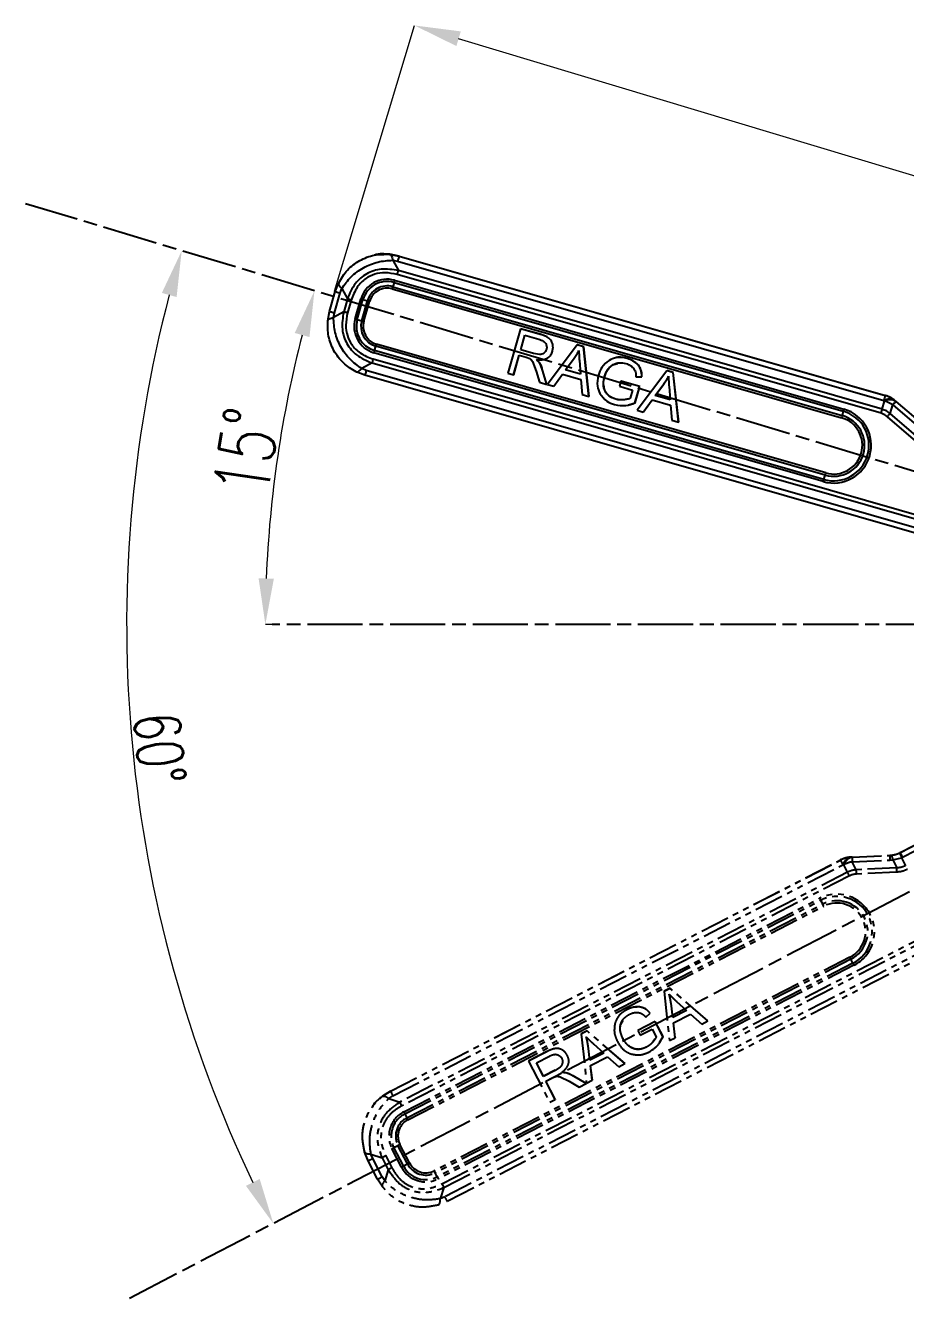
# Model space of a CAD drawing. Header units: millimetres. Extents: x 1465 to 4510, y 540 to 2694.
# Drawn here: x 3780.3 to 3972, y 1065.8 to 1343.1 of the extents above; entities that cross this region are included whole.
import ezdxf

# ---------------------------------------------------------------- set-up
doc = ezdxf.new("R2010")
doc.units = ezdxf.units.MM
doc.linetypes.add('AM_ISO08W050', pattern=[18, 12, -1.5, 3, -1.5])
doc.linetypes.add('PHANTOM', pattern=[12.7, 6.35, -1.27, 1.27, -1.27, 1.27, -1.27])
for name, color, linetype, lineweight in [('AM_5', 3, 'Continuous', 25), ('AM_7', 4, 'AM_ISO08W050', 25), ('标注', 3, 'Continuous', 13)]:
    doc.layers.add(name, color=color, linetype=linetype, lineweight=lineweight)
doc.styles.add('SLDTEXTSTYLE1', font='txt.shx', dxfattribs={"width": 0.7, "bigfont": 'gbcbig.shx'})
doc.dimstyles.new('SLDDIMSTYLE12$0', dxfattribs={"dimtxt": 12, "dimasz": 10, "dimexe": 0, "dimexo": 0.0625, "dimgap": 0.875, "dimtad": 1, "dimdec": 1, "dimlfac": 1.8, "dimrnd": 1e-09, "dimzin": 12, "dimdsep": 46, "dimtxsty": 'SLDTEXTSTYLE1', "dimcen": 0.09, "dimdle": 8.16, "dimclrd": 3, "dimclre": 3, "dimadec": 0, "dimazin": 3, "dimtfac": 1, "dimtdec": 1, "dimtofl": 0, "dimtmove": 0, "dimatfit": 3, "dimfxl": 0, "dimfrac": 2, "dimtolj": 1, "dimlwd": 5, "dimlwe": 5, "dimarcsym": 0})
doc.dimstyles.new('SLDDIMSTYLE12$2', dxfattribs={"dimtxt": 12, "dimasz": 10, "dimexe": 0, "dimexo": 0.0625, "dimgap": 0.875, "dimtad": 1, "dimdec": 1, "dimlfac": 1.8, "dimrnd": 1e-09, "dimzin": 12, "dimdsep": 46, "dimtxsty": 'SLDTEXTSTYLE1', "dimcen": 0.09, "dimdle": 8.16, "dimclrd": 3, "dimclre": 3, "dimadec": 0, "dimazin": 3, "dimtfac": 1, "dimtdec": 1, "dimtofl": 0, "dimtmove": 0, "dimatfit": 3, "dimfxl": 0, "dimfrac": 2, "dimtolj": 1, "dimlwd": 5, "dimlwe": 5, "dimarcsym": 0})

# ---------------------------------------------------------------- blocks, each defined once
blk = doc.blocks.new('*D76')
at = {"layer": 'Defpoints', "color": 0, "transparency": 16777216}
for p in [(3780.32, 1304.23), (3802.53, 1222.43), (4084.59, 1212.59), (4084.59, 1212.59), (3802.97, 1065.82)]:
    blk.add_point(p, dxfattribs=at)
at = {"layer": '标注', "color": 3, "linetype": 'Continuous', "lineweight": 5, "transparency": 16777216}
blk.add_arc((4084.59, 1212.59), 282.23, 165.2686, 205.498, dxfattribs=at)
at = {"layer": '标注', "color": 3, "transparency": 16777216}
for points in [[(3810.03, 1284.81), (3813.24, 1283.91), (3814.35, 1293.98)], [(3831.34, 1091.84), (3828.35, 1090.35), (3834.31, 1082.15)]]:
    blk.add_solid(points, dxfattribs=at)
at = {"layer": '标注', "color": 0, "transparency": 16777216, "insert": (3809.55, 1185.62), "char_height": 10, "attachment_point": 5, "rotation": 275.601, "style": 'SLDTEXTSTYLE1'}
blk.add_mtext('\\A1;60%%D', dxfattribs=at)
blk = doc.blocks.new('*D77')
at = {"layer": 'AM_5', "color": 3, "lineweight": 5, "transparency": 16777216}
blk.add_line((3834.02, 1212.62), (3832.57, 1212.62), dxfattribs=at)
at = {"layer": 'AM_5', "color": 3, "linetype": 'Continuous', "lineweight": 5, "transparency": 16777216}
blk.add_arc((4084.48, 1212.62), 251.91, 165.5129, 177.7254, dxfattribs=at)
at = {"layer": 'AM_5', "color": 3, "transparency": 16777216}
for points in [[(3838.97, 1276.09), (3842.18, 1275.19), (3843.27, 1285.27)], [(3834.43, 1222.59), (3831.1, 1222.65), (3832.57, 1212.62)]]:
    blk.add_solid(points, dxfattribs=at)
at = {"layer": 'Defpoints', "color": 0, "transparency": 16777216}
for p in [(3780.32, 1304.23), (3837.34, 1261.44), (3834.08, 1212.62), (4084.59, 1212.59), (4087.74, 1212.62)]:
    blk.add_point(p, dxfattribs=at)
at = {"layer": 'AM_5', "color": 0, "transparency": 16777216, "insert": (3828.46, 1250.34), "char_height": 12, "attachment_point": 5, "rotation": 81.6192, "style": 'SLDTEXTSTYLE1'}
blk.add_mtext('\\A1;15%%D', dxfattribs=at)
blk = doc.blocks.new('*D55')
at = {"layer": 'AM_5', "color": 3, "linetype": 'Continuous', "lineweight": 5, "transparency": 16777216}
for p, q in [((3847.66, 1285.19), (3865.08, 1343.05)), ((4092.51, 1274.55), (3874.66, 1340.17))]:
    blk.add_line(p, q, dxfattribs=at)
at = {"layer": 'AM_5', "color": 3, "lineweight": 5, "transparency": 16777216}
blk.add_line((4084.32, 1212.71), (4102.08, 1271.67), dxfattribs=at)
at = {"layer": 'AM_5', "color": 3, "transparency": 16777216}
for points in [[(3875.14, 1341.76), (3874.18, 1338.57), (3865.08, 1343.05)], [(4092.99, 1276.15), (4092.03, 1272.96), (4102.08, 1271.67)]]:
    blk.add_solid(points, dxfattribs=at)
at = {"layer": 'Defpoints', "color": 0, "transparency": 16777216}
for p in [(3865.08, 1343.05), (3847.64, 1285.13), (4084.31, 1212.65)]:
    blk.add_point(p, dxfattribs=at)
at = {"layer": 'AM_5', "color": 0, "transparency": 16777216, "insert": (3985.56, 1313.94), "char_height": 12, "attachment_point": 5, "rotation": 343.2384, "style": 'SLDTEXTSTYLE1'}
blk.add_mtext('\\A1;225', dxfattribs=at)

msp = doc.modelspace()

# ---------------------------------------------------------------- linework, layer by layer
at = {"color": 7, "linetype": 'Continuous', "lineweight": 25}
for p, q in [((3856.277, 1293.015), (3856.236, 1293.007)), ((3859.675, 1293.208), (3861.709, 1292.823)), ((3861.738, 1292.83), (3859.707, 1293.215)), ((3860.347, 1291.927), (3861.569, 1289.674)), ((3860.347, 1291.927), (3861.366, 1291.735)), ((3861.738, 1292.83), (3861.709, 1292.823)), ((3861.709, 1292.823), (3967.603, 1262.456)), ((3861.738, 1292.83), (3967.632, 1262.463)), ((3861.366, 1291.735), (3967.259, 1261.368)), ((3966.925, 1259.461), (3861.569, 1289.674)), ((3847.794, 1285.11), (3848.543, 1287.038)), ((3860.593, 1287.092), (3860.342, 1286.159)), ((3860.593, 1287.092), (3958.457, 1259.028)), ((3860.725, 1287.56), (3958.589, 1259.496)), ((3966.673, 1258.595), (3861.317, 1288.808)), ((3846.554, 1280.785), (3847.794, 1285.11)), ((3847.601, 1280.467), (3848.842, 1284.793)), ((3848.842, 1284.793), (3849.216, 1285.757)), ((3849.216, 1285.757), (3850.438, 1283.503)), ((3860.21, 1285.692), (3958.074, 1257.627)), ((3860.342, 1286.159), (3958.205, 1258.095)), ((3850.438, 1283.503), (3849.631, 1280.692)), ((3851.298, 1283.254), (3850.492, 1280.443)), ((3852.126, 1279.155), (3853.366, 1283.481)), ((3852.597, 1279.021), (3853.837, 1283.347)), ((3853.55, 1278.756), (3854.79, 1283.082)), ((3853.837, 1283.347), (3854.79, 1283.082)), ((3854.021, 1278.623), (3855.261, 1282.948)), ((3846.167, 1278.752), (3846.554, 1280.785)), ((3849.631, 1280.692), (3847.408, 1279.451)), ((3847.408, 1279.451), (3847.601, 1280.467)), ((3852.597, 1279.021), (3853.55, 1278.756)), ((3888.129, 1277.015), (3885.354, 1267.336)), ((3888.152, 1277.02), (3888.129, 1277.015)), ((3892.411, 1275.788), (3888.129, 1277.015)), ((3892.434, 1275.792), (3888.152, 1277.02)), ((3888.187, 1272.386), (3889.105, 1275.586)), ((3888.21, 1272.391), (3889.124, 1275.581)), ((3889.105, 1275.586), (3892.16, 1274.71)), ((3892.434, 1275.792), (3892.411, 1275.788)), ((3856.342, 1272.265), (3856.627, 1273.205)), ((3954.491, 1245.141), (3856.627, 1273.205)), ((3954.628, 1245.609), (3856.764, 1273.674)), ((3893.929, 1275.228), (3893.906, 1275.223)), ((3900.509, 1273.473), (3894.019, 1264.859)), ((3900.531, 1273.477), (3900.509, 1273.473)), ((3901.888, 1273.077), (3900.509, 1273.473)), ((3901.91, 1273.082), (3900.531, 1273.477)), ((3901.91, 1273.082), (3901.888, 1273.077)), ((3903.058, 1262.267), (3901.888, 1273.077)), ((3903.08, 1262.271), (3901.91, 1273.082)), ((3856.046, 1270.424), (3983.628, 1233.837)), ((3954.069, 1243.731), (3856.205, 1271.796)), ((3954.206, 1244.2), (3856.342, 1272.265)), ((3886.634, 1266.969), (3887.868, 1271.271)), ((3886.657, 1266.974), (3887.887, 1271.265)), ((3887.868, 1271.271), (3889.359, 1270.843)), ((3888.21, 1272.391), (3888.187, 1272.386)), ((3890.945, 1271.595), (3888.187, 1272.386)), ((3890.968, 1271.6), (3888.21, 1272.391)), ((3889.359, 1270.843), (3890.168, 1270.53)), ((3890.77, 1269.844), (3891.568, 1267.739)), ((3890.968, 1271.6), (3890.945, 1271.595)), ((3892.302, 1271.367), (3890.945, 1271.595)), ((3893.225, 1270.316), (3893.247, 1270.321)), ((3897.944, 1268.039), (3899.826, 1270.569)), ((3897.966, 1268.044), (3899.849, 1270.574)), ((3899.849, 1270.574), (3899.826, 1270.569)), ((3900.98, 1270.06), (3901.23, 1267.097)), ((3908.793, 1270.68), (3908.77, 1270.675)), ((3911.43, 1270.523), (3911.407, 1270.519)), ((3854.267, 1266.87), (3852.338, 1267.62)), ((3855.802, 1269.56), (3853.578, 1268.319)), ((3854.544, 1267.944), (3853.578, 1268.319)), ((3982.883, 1231.14), (3854.544, 1267.944)), ((3855.802, 1269.56), (3983.384, 1232.973)), ((3885.354, 1267.336), (3886.634, 1266.969)), ((3886.657, 1266.974), (3886.634, 1266.969)), ((3891.568, 1267.739), (3892.269, 1265.353)), ((3892.969, 1268.02), (3892.946, 1268.015)), ((3893.879, 1264.892), (3892.946, 1268.015)), ((3893.901, 1264.897), (3892.969, 1268.02)), ((3895.371, 1264.471), (3897.282, 1267.1)), ((3895.394, 1264.476), (3897.298, 1267.096)), ((3897.282, 1267.1), (3901.32, 1265.942)), ((3897.966, 1268.044), (3897.944, 1268.039)), ((3901.23, 1267.097), (3897.944, 1268.039)), ((3901.229, 1267.108), (3897.966, 1268.044)), ((3908.233, 1269.143), (3908.211, 1269.138)), ((3908.233, 1269.143), (3909.246, 1269.453)), ((3920.031, 1267.874), (3913.542, 1259.26)), ((3913.813, 1269.081), (3913.791, 1269.076)), ((3920.054, 1267.879), (3920.031, 1267.874)), ((3921.41, 1267.479), (3920.031, 1267.874)), ((3921.433, 1267.484), (3920.054, 1267.879)), ((3921.433, 1267.484), (3921.41, 1267.479)), ((3922.581, 1256.668), (3921.41, 1267.479)), ((3922.603, 1256.673), (3921.433, 1267.484)), ((3982.606, 1230.066), (3854.267, 1266.869)), ((3892.269, 1265.353), (3893.879, 1264.892)), ((3893.901, 1264.897), (3893.879, 1264.892)), ((3894.019, 1264.859), (3895.371, 1264.471)), ((3895.394, 1264.476), (3895.371, 1264.471)), ((3901.32, 1265.942), (3901.613, 1262.681)), ((3906.479, 1266.581), (3906.457, 1266.576)), ((3910.015, 1265.613), (3909.69, 1264.478)), ((3909.69, 1264.478), (3912.527, 1263.664)), ((3910.037, 1265.617), (3910.015, 1265.613)), ((3914.106, 1264.439), (3910.015, 1265.613)), ((3914.128, 1264.444), (3910.037, 1265.617)), ((3913.078, 1260.857), (3914.106, 1264.439)), ((3913.101, 1260.862), (3914.128, 1264.444)), ((3913.291, 1266.53), (3914.545, 1266.52)), ((3914.128, 1264.444), (3914.106, 1264.439)), ((3914.567, 1266.525), (3914.545, 1266.52)), ((3917.467, 1262.44), (3919.349, 1264.971)), ((3917.489, 1262.445), (3919.371, 1264.976)), ((3919.371, 1264.976), (3919.349, 1264.971)), ((3920.502, 1264.462), (3920.752, 1261.498)), ((3901.613, 1262.681), (3903.058, 1262.267)), ((3903.08, 1262.271), (3903.058, 1262.267)), ((3906.598, 1263.439), (3906.575, 1263.434)), ((3908.932, 1261.664), (3908.91, 1261.659)), ((3910.821, 1261.551), (3910.798, 1261.546)), ((3911.414, 1261.663), (3910.821, 1261.551)), ((3912.527, 1263.664), (3912.008, 1261.856)), ((3914.894, 1258.872), (3916.805, 1261.502)), ((3914.917, 1258.877), (3916.82, 1261.497)), ((3916.805, 1261.502), (3920.843, 1260.344)), ((3917.489, 1262.445), (3917.467, 1262.44)), ((3920.752, 1261.498), (3917.467, 1262.44)), ((3920.751, 1261.51), (3917.489, 1262.445)), ((3967.603, 1262.456), (3967.632, 1262.463)), ((3911.674, 1260.406), (3911.696, 1260.411)), ((3911.68, 1260.47), (3913.101, 1260.862)), ((3913.101, 1260.862), (3913.078, 1260.857)), ((3913.542, 1259.26), (3914.894, 1258.872)), ((3914.917, 1258.877), (3914.894, 1258.872)), ((3920.843, 1260.344), (3921.136, 1257.082)), ((3958.457, 1259.028), (3958.205, 1258.095)), ((3966.925, 1259.461), (3967.448, 1261.205)), ((3967.259, 1261.368), (3967.448, 1261.205)), ((3968.666, 1258.553), (3969.224, 1260.414)), ((3969.224, 1260.414), (3975.446, 1255.107)), ((3969.702, 1261.329), (3969.732, 1261.335)), ((3969.702, 1261.329), (3969.891, 1261.166)), ((3969.905, 1261.189), (3969.714, 1261.351)), ((3969.732, 1261.335), (3969.924, 1261.173)), ((3969.891, 1261.166), (3976.113, 1255.859)), ((3969.924, 1261.173), (3976.145, 1255.866)), ((3921.136, 1257.082), (3922.581, 1256.668)), ((3922.603, 1256.673), (3922.581, 1256.668)), ((3974.768, 1252.122), (3968.059, 1257.845)), ((3975.375, 1252.83), (3968.666, 1258.553)), ((3954.206, 1244.2), (3954.491, 1245.141))]:
    msp.add_line(p, q, dxfattribs=at)
at = {"color": 7, "linetype": 'PHANTOM', "lineweight": 25}
for p, q in [((3970.861, 1162.932), (3980.665, 1167.965)), ((3970.878, 1162.957), (3980.682, 1167.991)), ((3971.355, 1161.903), (3981.159, 1166.936)), ((3960.384, 1161.954), (3960.133, 1161.941)), ((3960.14, 1161.917), (3960.158, 1161.943)), ((3960.14, 1161.917), (3960.389, 1161.928)), ((3960.158, 1161.943), (3960.408, 1161.956)), ((3960.389, 1161.928), (3968.557, 1162.316)), ((3960.408, 1161.956), (3968.576, 1162.343)), ((3968.557, 1162.316), (3968.576, 1162.343)), ((3968.576, 1162.343), (3968.892, 1162.367)), ((3969.217, 1161.359), (3971.152, 1161.801)), ((3970.879, 1162.957), (3970.776, 1162.905)), ((3970.777, 1162.906), (3970.878, 1162.957)), ((3970.861, 1162.932), (3970.878, 1162.957)), ((3971.152, 1161.801), (3971.355, 1161.903)), ((3971.152, 1161.801), (3972.012, 1160.076)), ((3859.84, 1110.983), (3957.838, 1161.303)), ((3859.857, 1111.008), (3957.855, 1161.328)), ((3860.335, 1109.954), (3958.332, 1160.274)), ((3957.838, 1161.303), (3957.855, 1161.328)), ((3958.332, 1160.274), (3958.581, 1160.284)), ((3959.393, 1158.655), (3958.581, 1160.284)), ((3960.417, 1160.923), (3968.586, 1161.311)), ((3961.285, 1159.184), (3960.417, 1160.923)), ((3970.093, 1159.602), (3961.285, 1159.184)), ((3968.586, 1161.311), (3969.217, 1161.359)), ((3969.217, 1161.359), (3970.093, 1159.602)), ((3959.393, 1158.655), (3861.893, 1108.591)), ((3959.802, 1157.851), (3862.302, 1107.786)), ((3970.134, 1158.67), (3961.326, 1158.252)), ((3862.724, 1106.471), (3953.291, 1152.976)), ((3862.948, 1106.04), (3953.515, 1152.545)), ((3863.403, 1105.188), (3953.97, 1151.692)), ((3863.627, 1104.757), (3954.194, 1151.261)), ((3871.038, 1090.774), (3989.107, 1151.4)), ((3871.452, 1089.977), (3989.521, 1150.603)), ((3953.515, 1152.545), (3953.97, 1151.692)), ((3990.41, 1148.923), (3871.64, 1087.938)), ((3990.943, 1147.951), (3872.174, 1086.965)), ((3959.905, 1140.139), (3869.338, 1093.635)), ((3960.126, 1139.704), (3869.559, 1093.2)), ((3960.561, 1138.823), (3960.126, 1139.704)), ((3960.561, 1138.823), (3869.995, 1092.319)), ((3960.782, 1138.387), (3870.216, 1091.883)), ((3920.717, 1133.356), (3919.441, 1132.7)), ((3919.454, 1132.719), (3919.441, 1132.7)), ((3919.441, 1132.7), (3920.604, 1121.978)), ((3920.73, 1133.374), (3919.454, 1132.719)), ((3920.73, 1133.374), (3920.717, 1133.356)), ((3928.969, 1126.273), (3920.717, 1133.356)), ((3928.982, 1126.292), (3920.73, 1133.374)), ((3911.356, 1128.746), (3911.343, 1128.727)), ((3914.082, 1129.325), (3914.069, 1129.306)), ((3920.943, 1130.135), (3920.93, 1130.116)), ((3921.29, 1126.983), (3920.93, 1130.116)), ((3921.303, 1127.002), (3920.943, 1130.135)), ((3924.33, 1128.544), (3921.29, 1126.983)), ((3924.322, 1128.552), (3921.303, 1127.002)), ((3922.12, 1130.534), (3924.33, 1128.544)), ((3909.326, 1127.056), (3909.313, 1127.037)), ((3909.97, 1125.552), (3910.496, 1126.471)), ((3917.471, 1126.141), (3913.685, 1124.197)), ((3917.484, 1126.159), (3913.698, 1124.216)), ((3915.446, 1127.107), (3916.367, 1127.958)), ((3916.38, 1127.977), (3916.367, 1127.958)), ((3917.484, 1126.159), (3917.471, 1126.141)), ((3919.173, 1122.825), (3917.471, 1126.141)), ((3919.186, 1122.844), (3917.484, 1126.159)), ((3921.303, 1127.002), (3921.29, 1126.983)), ((3921.449, 1125.846), (3925.186, 1127.764)), ((3921.855, 1122.621), (3921.449, 1125.846)), ((3921.868, 1122.639), (3921.464, 1125.853)), ((3925.186, 1127.764), (3927.631, 1125.587)), ((3927.631, 1125.587), (3928.969, 1126.273)), ((3928.982, 1126.292), (3928.969, 1126.273)), ((3902.651, 1124.078), (3901.374, 1123.423)), ((3901.387, 1123.442), (3901.374, 1123.423)), ((3901.374, 1123.423), (3902.537, 1112.701)), ((3902.664, 1124.097), (3901.387, 1123.442)), ((3902.664, 1124.097), (3902.651, 1124.078)), ((3910.902, 1116.996), (3902.651, 1124.078)), ((3910.915, 1117.015), (3902.664, 1124.097)), ((3909.97, 1125.552), (3909.957, 1125.533)), ((3913.698, 1124.216), (3913.685, 1124.197)), ((3913.685, 1124.197), (3914.224, 1123.147)), ((3914.224, 1123.147), (3916.85, 1124.495)), ((3916.85, 1124.495), (3917.709, 1122.822)), ((3918.419, 1121.586), (3919.186, 1122.844)), ((3919.186, 1122.844), (3919.173, 1122.825)), ((3895.375, 1120.2), (3895.362, 1120.182)), ((3902.876, 1120.858), (3902.863, 1120.839)), ((3903.223, 1117.706), (3902.863, 1120.839)), ((3903.236, 1117.725), (3902.876, 1120.858)), ((3904.053, 1121.257), (3906.263, 1119.267)), ((3910.444, 1122.483), (3910.431, 1122.464)), ((3912.681, 1120.273), (3912.668, 1120.254)), ((3915.598, 1120.577), (3915.585, 1120.558)), ((3917.052, 1121.787), (3917.039, 1121.768)), ((3917.408, 1122.274), (3917.052, 1121.787)), ((3918.457, 1121.536), (3918.47, 1121.554)), ((3920.604, 1121.978), (3921.855, 1122.621)), ((3921.868, 1122.639), (3921.855, 1122.621)), ((3893.886, 1119.57), (3889.923, 1117.535)), ((3889.936, 1117.554), (3889.923, 1117.535)), ((3889.923, 1117.535), (3894.523, 1108.578)), ((3893.899, 1119.589), (3889.936, 1117.554)), ((3891.612, 1117.161), (3894.439, 1118.612)), ((3893.899, 1119.589), (3893.886, 1119.57)), ((3906.263, 1119.267), (3903.223, 1117.706)), ((3903.236, 1117.725), (3903.223, 1117.706)), ((3906.255, 1119.275), (3903.236, 1117.725)), ((3903.382, 1116.569), (3907.119, 1118.487)), ((3907.119, 1118.487), (3909.564, 1116.309)), ((3893.133, 1114.199), (3891.612, 1117.161)), ((3893.146, 1114.218), (3891.63, 1117.17)), ((3895.685, 1115.51), (3893.133, 1114.199)), ((3895.698, 1115.529), (3893.146, 1114.218)), ((3896.831, 1116.272), (3895.685, 1115.51)), ((3895.698, 1115.529), (3895.685, 1115.51)), ((3898.223, 1116.137), (3898.236, 1116.156)), ((3903.788, 1113.344), (3903.382, 1116.569)), ((3903.801, 1113.362), (3903.397, 1116.576)), ((3909.564, 1116.309), (3910.902, 1116.996)), ((3910.915, 1117.015), (3910.902, 1116.996)), ((3893.146, 1114.218), (3893.133, 1114.199)), ((3893.663, 1113.167), (3895.043, 1113.876)), ((3895.707, 1109.186), (3893.663, 1113.167)), ((3895.72, 1109.205), (3893.681, 1113.177)), ((3895.043, 1113.876), (3895.848, 1114.201)), ((3896.756, 1114.113), (3898.778, 1113.124)), ((3898.778, 1113.124), (3900.922, 1111.864)), ((3899.607, 1114.287), (3899.594, 1114.269)), ((3902.412, 1112.629), (3899.594, 1114.269)), ((3902.425, 1112.648), (3899.607, 1114.287)), ((3900.922, 1111.864), (3902.412, 1112.629)), ((3902.425, 1112.648), (3902.412, 1112.629)), ((3902.537, 1112.701), (3903.788, 1113.344)), ((3903.801, 1113.362), (3903.788, 1113.344)), ((3858.093, 1109.871), (3859.84, 1110.983)), ((3859.857, 1111.008), (3858.112, 1109.899)), ((3859.46, 1109.397), (3860.335, 1109.954)), ((3859.46, 1109.397), (3861.893, 1108.591)), ((3859.857, 1111.008), (3859.84, 1110.983)), ((3894.523, 1108.578), (3895.707, 1109.186)), ((3895.72, 1109.205), (3895.707, 1109.186)), ((3855.747, 1107.405), (3855.724, 1107.371)), ((3862.948, 1106.04), (3863.403, 1105.188)), ((3862.205, 1094.458), (3860.149, 1098.461)), ((3860.584, 1098.686), (3861.461, 1099.145)), ((3862.64, 1094.683), (3860.584, 1098.686)), ((3863.516, 1095.142), (3861.461, 1099.145)), ((3863.951, 1095.367), (3861.896, 1099.37)), ((3854.971, 1095.836), (3854.199, 1097.755)), ((3857.027, 1091.834), (3854.971, 1095.836)), ((3855.566, 1097.281), (3857.999, 1096.474)), ((3855.952, 1096.322), (3855.566, 1097.281)), ((3858.008, 1092.319), (3855.952, 1096.322)), ((3857.999, 1096.474), (3859.335, 1093.872)), ((3858.797, 1096.881), (3860.133, 1094.279)), ((3862.64, 1094.683), (3863.516, 1095.142)), ((3858.562, 1091.445), (3858.008, 1092.319)), ((3859.335, 1093.872), (3858.562, 1091.445)), ((3869.995, 1092.319), (3869.559, 1093.2)), ((3858.136, 1090.087), (3857.027, 1091.834)), ((3871.452, 1089.977), (3870.68, 1087.55)), ((3871.64, 1087.938), (3870.68, 1087.55))]:
    msp.add_line(p, q, dxfattribs=at)
at = {"color": 7, "linetype": 'Continuous', "lineweight": 25}
for centre, radius, start, end in [((3859.085, 1281.841), 5.949, 73.99917, 164.00247), ((3859.088, 1281.842), 5.462, 73.99917, 164.00247), ((3895.792, 1277.45), 36.496, 163.9172, 164.67984), ((3859.104, 1281.845), 4.488, 73.99917, 164.00247), ((3859.107, 1281.846), 4.001, 73.99917, 164.00247), ((3825.14, 1295.803), 36.498, 343.91719, 344.67981), ((3872.699, 1350.71), 69.954, 253.95603, 254.35706), ((3835.927, 1215.715), 69.958, 73.95602, 74.35704), ((3857.845, 1277.515), 5.95, 164.00083, 253.99752), ((3871.459, 1346.384), 69.954, 253.95603, 254.35706), ((3857.848, 1277.516), 5.463, 164.00075, 253.99756), ((3857.865, 1277.519), 4.488, 164.00075, 253.99757), ((3834.686, 1211.389), 69.958, 73.95602, 74.35704), ((3857.867, 1277.52), 4.001, 164.00056, 253.99766), ((3821.046, 1283.86), 37.142, 343.32882, 344.08236), ((3891.923, 1261.609), 37.142, 163.32881, 164.08236), ((3982.936, 1257.018), 16.269, 160.47239, 164.49357), ((3968.448, 1259.268), 2.413, 58.66161, 119.51448), ((3968.636, 1259.105), 2.413, 58.66153, 119.51425), ((3966.052, 1257.049), 5.625, 49.53467, 73.99864), ((3966.082, 1257.056), 5.625, 49.53467, 73.99864), ((3956.329, 1251.614), 8.2, 254.00246, 74), ((3956.331, 1251.614), 7.713, 254.00238, 74.00008), ((3993.658, 1249.385), 36.497, 163.91719, 164.67983), ((3965.543, 1254.534), 6.938, 57.94933, 74.06129), ((3984.52, 1247.516), 20.008, 136.98242, 139.86093), ((3956.348, 1251.618), 6.738, 254.00253, 73.99993), ((3956.351, 1251.618), 6.251, 254.00255, 73.99991), ((3923.005, 1267.738), 36.497, 343.91719, 344.67983), ((3918.909, 1255.796), 37.143, 343.32883, 344.08237), ((3989.785, 1233.545), 37.141, 163.32879, 164.08235)]:
    msp.add_arc(centre, radius, start, end, dxfattribs=at)
at = {"color": 7, "linetype": 'PHANTOM', "lineweight": 25}
for centre, radius, start, end in [((3960.407, 1156.299), 5.625, 92.71551, 117.17948), ((3960.424, 1156.324), 5.625, 92.71551, 117.17948), ((3960.635, 1159.556), 2.413, 101.84245, 162.69532), ((3960.884, 1159.567), 2.413, 101.84237, 162.69509), ((3980.397, 1161.985), 20.008, 180.16327, 183.04177), ((3988.565, 1162.373), 20.007, 180.16315, 183.04177), ((3985.763, 1169.458), 16.269, 203.65317, 207.67445), ((3972.74, 1167.83), 16.269, 203.65323, 207.67441), ((3961.757, 1154.116), 6.938, 101.13017, 117.24213), ((3957.036, 1145.681), 8.2, 297.1833, 117.18084), ((3957.038, 1145.684), 7.713, 297.18322, 117.18092), ((3985.782, 1169.601), 36.497, 207.09803, 207.86067), ((3957.048, 1145.698), 6.738, 297.18337, 117.18077), ((3921.703, 1134.636), 36.497, 27.09803, 27.86067), ((3957.049, 1145.7), 6.251, 297.18339, 117.18075), ((3926.888, 1123.125), 37.143, 26.50967, 27.26321), ((3993.797, 1155.401), 37.141, 206.50963, 207.26319), ((3865.442, 1101.179), 5.949, 117.18001, 207.18331), ((3895.214, 1123.096), 36.496, 207.09805, 207.86068), ((3865.443, 1101.181), 5.462, 117.18001, 207.18331), ((3865.453, 1101.195), 4.488, 117.18001, 207.18331), ((3865.455, 1101.198), 4.001, 117.18001, 207.18331), ((3831.135, 1088.131), 36.498, 27.09803, 27.86065), ((3828.242, 1160.715), 69.954, 297.13687, 297.5379), ((3893.805, 1037.113), 69.958, 117.13686, 117.53788), ((3895.861, 1033.11), 69.958, 117.13686, 117.53788), ((3867.509, 1097.192), 4.488, 207.18159, 297.17841), ((3867.511, 1097.195), 4.001, 207.1814, 297.1785), ((3830.298, 1156.712), 69.954, 297.13687, 297.5379), ((3867.498, 1097.176), 5.95, 207.18167, 297.17837), ((3867.499, 1097.178), 5.463, 207.18159, 297.1784), ((3836.322, 1076.621), 37.142, 26.50966, 27.2632), ((3903.232, 1108.897), 37.142, 206.50966, 207.26321)]:
    msp.add_arc(centre, radius, start, end, dxfattribs=at)
at = {"color": 7, "linetype": 'Continuous', "lineweight": 25}
for points, knots in [([(3848.543, 1287.038), (3849.134, 1288.004), (3850.312, 1289.929), (3853.075, 1291.98), (3856.279, 1293.236), (3858.54, 1293.218), (3859.675, 1293.208)], [0, 0, 0, 0, 0.2509207, 0.5000162, 0.7490448, 1, 1, 1, 1]), ([(3849.216, 1285.757), (3849.847, 1286.646), (3851.106, 1288.417), (3853.901, 1290.405), (3857.073, 1291.725), (3859.253, 1291.859), (3860.347, 1291.927)], [0, 0, 0, 0, 0.2509209, 0.5000162, 0.7490448, 1, 1, 1, 1]), ([(3859.707, 1293.215), (3858.553, 1293.316), (3857.377, 1293.418), (3856.299, 1293.014), (3856.279, 1293.006)], [0, 0, 0, 0, 0.9811751, 1, 1, 1, 1]), ([(3859.675, 1293.208), (3859.812, 1293.139), (3860.087, 1293), (3860.26, 1292.285), (3860.347, 1291.927)], [0, 0, 0, 0, 0.5000005, 1, 1, 1, 1]), ([(3861.569, 1289.674), (3860.297, 1289.88), (3857.941, 1290.261), (3854.567, 1289.148), (3851.851, 1286.874), (3850.932, 1284.682), (3850.438, 1283.503)], [0, 0, 0, 0, 0.2702915, 0.5008839, 0.7316205, 1, 1, 1, 1]), ([(3861.317, 1288.808), (3860.437, 1288.995), (3858.8, 1289.344), (3856.399, 1288.986), (3854.249, 1287.945), (3852.341, 1286.032), (3851.663, 1284.227), (3851.298, 1283.254)], [0, 0, 0, 0, 0.2085412, 0.3881399, 0.5544367, 0.759769, 1, 1, 1, 1]), ([(3848.543, 1287.038), (3848.519, 1286.88), (3848.47, 1286.562), (3848.966, 1286.026), (3849.216, 1285.757)], [0, 0, 0, 0, 0.49686735, 1, 1, 1, 1]), ([(3852.338, 1267.62), (3851.37, 1268.212), (3849.443, 1269.392), (3847.39, 1272.155), (3846.135, 1275.359), (3846.157, 1277.618), (3846.167, 1278.752)], [0, 0, 0, 0, 0.2509467, 0.4999848, 0.7490685, 1, 1, 1, 1]), ([(3846.168, 1278.752), (3846.23, 1278.894), (3846.354, 1279.179), (3847.056, 1279.36), (3847.408, 1279.451)], [0, 0, 0, 0, 0.50000085, 1, 1, 1, 1]), ([(3853.578, 1268.319), (3852.685, 1268.953), (3850.906, 1270.217), (3848.915, 1273.014), (3847.599, 1276.184), (3847.472, 1278.359), (3847.408, 1279.451)], [0, 0, 0, 0, 0.2509467, 0.4999847, 0.7490684, 1, 1, 1, 1]), ([(3849.631, 1280.692), (3849.425, 1279.419), (3849.043, 1277.062), (3850.157, 1273.687), (3852.432, 1270.973), (3854.624, 1270.054), (3855.802, 1269.56)], [0, 0, 0, 0, 0.2705363, 0.5011773, 0.7319034, 1, 1, 1, 1]), ([(3850.492, 1280.443), (3850.305, 1279.562), (3849.956, 1277.924), (3850.315, 1275.522), (3851.357, 1273.373), (3853.27, 1271.465), (3855.073, 1270.789), (3856.046, 1270.424)], [0, 0, 0, 0, 0.20872371, 0.38836947, 0.55468562, 0.75997191, 1, 1, 1, 1]), ([(3893.906, 1275.223), (3893.67, 1275.334), (3893.186, 1275.56), (3892.673, 1275.71), (3892.411, 1275.788)], [0, 0, 0, 0, 0.4889255, 1, 1, 1, 1]), ([(3893.929, 1275.228), (3893.692, 1275.338), (3893.208, 1275.564), (3892.696, 1275.715), (3892.434, 1275.792)], [0, 0, 0, 0, 0.4889255, 1, 1, 1, 1]), ([(3892.16, 1274.71), (3892.469, 1274.606), (3892.917, 1274.454), (3893.411, 1274.098), (3893.566, 1273.871), (3893.638, 1273.765)], [0, 0, 0, 0, 0.5431864, 0.7867589, 1, 1, 1, 1]), ([(3893.79, 1272.529), (3893.73, 1272.366), (3893.611, 1272.042), (3893.353, 1271.813), (3893.224, 1271.699)], [0, 0, 0, 0, 0.5017512, 1, 1, 1, 1]), ([(3893.638, 1273.765), (3893.724, 1273.564), (3893.852, 1273.267), (3893.86, 1272.836), (3893.814, 1272.632), (3893.79, 1272.529)], [0, 0, 0, 0, 0.508701, 0.7517829, 1, 1, 1, 1]), ([(3894.747, 1274.501), (3894.611, 1274.66), (3894.367, 1274.943), (3894.047, 1275.137), (3893.906, 1275.223)], [0, 0, 0, 0, 0.5575462, 1, 1, 1, 1]), ([(3895.19, 1273.427), (3895.143, 1273.649), (3895.06, 1274.035), (3894.841, 1274.362), (3894.747, 1274.501)], [0, 0, 0, 0, 0.5738958, 1, 1, 1, 1]), ([(3895.112, 1272.157), (3895.165, 1272.395), (3895.258, 1272.815), (3895.211, 1273.241), (3895.19, 1273.427)], [0, 0, 0, 0, 0.5655054, 1, 1, 1, 1]), ([(3890.168, 1270.53), (3890.267, 1270.45), (3890.509, 1270.259), (3890.673, 1269.997), (3890.77, 1269.844)], [0, 0, 0, 0, 0.4142729, 1, 1, 1, 1]), ([(3891.628, 1270.293), (3891.956, 1270.261), (3892.562, 1270.202), (3893.421, 1270.327), (3894.174, 1270.664), (3894.796, 1271.286), (3895.003, 1271.857), (3895.112, 1272.157)], [0, 0, 0, 0, 0.2248507, 0.4169148, 0.5876668, 0.7832367, 1, 1, 1, 1]), ([(3892.946, 1268.015), (3892.772, 1268.557), (3892.494, 1269.419), (3891.863, 1270.056), (3891.628, 1270.293)], [0, 0, 0, 0, 0.628575, 1, 1, 1, 1]), ([(3892.969, 1268.02), (3892.794, 1268.562), (3892.517, 1269.424), (3891.885, 1270.061), (3891.651, 1270.297)], [0, 0, 0, 0, 0.628575, 1, 1, 1, 1]), ([(3893.224, 1271.699), (3893.083, 1271.607), (3892.802, 1271.424), (3892.468, 1271.386), (3892.302, 1271.367)], [0, 0, 0, 0, 0.50112496, 1, 1, 1, 1]), ([(3899.826, 1270.569), (3900.032, 1270.865), (3900.413, 1271.412), (3900.722, 1272.001), (3900.864, 1272.271)], [0, 0, 0, 0, 0.5419592, 1, 1, 1, 1]), ([(3899.849, 1270.574), (3900.055, 1270.87), (3900.435, 1271.417), (3900.745, 1272.006), (3900.886, 1272.276)], [0, 0, 0, 0, 0.5419592, 1, 1, 1, 1]), ([(3900.864, 1272.271), (3900.873, 1271.91), (3900.892, 1271.172), (3900.95, 1270.436), (3900.98, 1270.06)], [0, 0, 0, 0, 0.4886907, 1, 1, 1, 1]), ([(3907.425, 1270.126), (3906.849, 1269.653), (3905.78, 1268.776), (3905.329, 1267.474), (3905.121, 1266.873)], [0, 0, 0, 0, 0.5381648, 1, 1, 1, 1]), ([(3911.407, 1270.519), (3910.996, 1270.615), (3910.213, 1270.799), (3908.813, 1270.784), (3907.944, 1270.372), (3907.425, 1270.126)], [0, 0, 0, 0, 0.308178, 0.5862676, 1, 1, 1, 1]), ([(3911.43, 1270.523), (3911.02, 1270.613), (3910.24, 1270.782), (3909.317, 1270.845), (3908.885, 1270.67), (3908.808, 1270.639)], [0, 0, 0, 0, 0.4764978, 0.9064737, 1, 1, 1, 1]), ([(3913.791, 1269.076), (3913.423, 1269.424), (3912.732, 1270.079), (3911.83, 1270.378), (3911.407, 1270.519)], [0, 0, 0, 0, 0.5318982, 1, 1, 1, 1]), ([(3913.813, 1269.081), (3913.446, 1269.429), (3912.754, 1270.084), (3911.852, 1270.383), (3911.43, 1270.523)], [0, 0, 0, 0, 0.53189815, 1, 1, 1, 1]), ([(3852.338, 1267.62), (3852.488, 1267.6), (3852.792, 1267.561), (3853.315, 1268.065), (3853.578, 1268.319)], [0, 0, 0, 0, 0.4968674, 1, 1, 1, 1]), ([(3906.457, 1266.576), (3906.65, 1267.112), (3906.928, 1267.886), (3907.61, 1268.714), (3908.013, 1268.998), (3908.211, 1269.138)], [0, 0, 0, 0, 0.5344662, 0.7714045, 1, 1, 1, 1]), ([(3906.479, 1266.581), (3906.69, 1267.186), (3907.045, 1268.21), (3907.889, 1268.872), (3908.233, 1269.143)], [0, 0, 0, 0, 0.5921782, 1, 1, 1, 1]), ([(3908.211, 1269.138), (3908.422, 1269.249), (3908.846, 1269.472), (3909.839, 1269.68), (3910.592, 1269.529), (3911.108, 1269.426)], [0, 0, 0, 0, 0.2394886, 0.4785859, 1, 1, 1, 1]), ([(3911.108, 1269.426), (3911.423, 1269.316), (3912.035, 1269.102), (3912.5, 1268.65), (3912.726, 1268.43)], [0, 0, 0, 0, 0.512975, 1, 1, 1, 1]), ([(3912.726, 1268.43), (3912.821, 1268.305), (3913.014, 1268.053), (3913.269, 1267.417), (3913.282, 1266.892), (3913.291, 1266.53)], [0, 0, 0, 0, 0.23103556, 0.46846759, 1, 1, 1, 1]), ([(3914.545, 1266.52), (3914.54, 1267.062), (3914.53, 1267.994), (3914.009, 1268.757), (3913.791, 1269.076)], [0, 0, 0, 0, 0.5814657, 1, 1, 1, 1]), ([(3914.567, 1266.525), (3914.562, 1267.067), (3914.552, 1267.999), (3914.031, 1268.761), (3913.813, 1269.081)], [0, 0, 0, 0, 0.5814657, 1, 1, 1, 1]), ([(3905.121, 1266.873), (3904.956, 1266.076), (3904.671, 1264.702), (3905.211, 1263.42), (3905.439, 1262.882)], [0, 0, 0, 0, 0.5794862, 1, 1, 1, 1]), ([(3906.575, 1263.434), (3906.481, 1263.658), (3906.29, 1264.116), (3906.155, 1265.193), (3906.333, 1266.009), (3906.457, 1266.576)], [0, 0, 0, 0, 0.2264152, 0.4626215, 1, 1, 1, 1]), ([(3906.598, 1263.439), (3906.425, 1263.979), (3906.094, 1265.018), (3906.354, 1266.074), (3906.479, 1266.581)], [0, 0, 0, 0, 0.520635, 1, 1, 1, 1]), ([(3919.349, 1264.971), (3919.555, 1265.267), (3919.936, 1265.813), (3920.245, 1266.403), (3920.387, 1266.673)], [0, 0, 0, 0, 0.54195929, 1, 1, 1, 1]), ([(3919.371, 1264.976), (3919.577, 1265.272), (3919.958, 1265.818), (3920.267, 1266.408), (3920.409, 1266.677)], [0, 0, 0, 0, 0.5419593, 1, 1, 1, 1]), ([(3920.387, 1266.673), (3920.396, 1266.312), (3920.414, 1265.574), (3920.473, 1264.838), (3920.502, 1264.462)], [0, 0, 0, 0, 0.4886908, 1, 1, 1, 1]), ([(3905.439, 1262.882), (3905.886, 1262.281), (3906.718, 1261.164), (3908.028, 1260.707), (3908.634, 1260.496)], [0, 0, 0, 0, 0.53725916, 1, 1, 1, 1]), ([(3908.91, 1261.659), (3908.409, 1261.846), (3907.681, 1262.118), (3906.936, 1262.818), (3906.695, 1263.229), (3906.575, 1263.434)], [0, 0, 0, 0, 0.5264104, 0.7642346, 1, 1, 1, 1]), ([(3908.932, 1261.664), (3908.365, 1261.872), (3907.393, 1262.227), (3906.831, 1263.083), (3906.598, 1263.439)], [0, 0, 0, 0, 0.5837878, 1, 1, 1, 1]), ([(3910.798, 1261.546), (3910.479, 1261.513), (3909.843, 1261.446), (3909.22, 1261.589), (3908.91, 1261.659)], [0, 0, 0, 0, 0.5020846, 1, 1, 1, 1]), ([(3910.821, 1261.551), (3910.463, 1261.516), (3909.826, 1261.454), (3909.205, 1261.6), (3908.932, 1261.664)], [0, 0, 0, 0, 0.5618251, 1, 1, 1, 1]), ([(3912.008, 1261.856), (3911.869, 1261.8), (3911.48, 1261.644), (3911.064, 1261.584), (3910.798, 1261.546)], [0, 0, 0, 0, 0.3598376, 1, 1, 1, 1]), ([(3908.634, 1260.496), (3909.457, 1260.357), (3910.975, 1260.099), (3912.418, 1260.619), (3913.078, 1260.857)], [0, 0, 0, 0, 0.5424178, 1, 1, 1, 1]), ([(3968.666, 1258.553), (3968.396, 1258.749), (3967.861, 1259.139), (3967.235, 1259.355), (3966.925, 1259.461)], [0, 0, 0, 0, 0.50495342, 1, 1, 1, 1]), ([(3968.059, 1257.845), (3967.818, 1258.028), (3967.393, 1258.349), (3966.89, 1258.521), (3966.673, 1258.595)], [0, 0, 0, 0, 0.56777287, 1, 1, 1, 1])]:
    msp.add_open_spline(points, degree=3, knots=knots, dxfattribs=at)
for points in [[(3861.709, 1292.823), (3861.689, 1292.773), (3861.649, 1292.673), (3861.46, 1292.048), (3861.366, 1291.735)], [(3861.317, 1288.808), (3861.341, 1288.891), (3861.389, 1289.059), (3861.457, 1289.296), (3861.52, 1289.51), (3861.553, 1289.619), (3861.569, 1289.674)], [(3847.794, 1285.11), (3847.836, 1285.095), (3847.922, 1285.065), (3848.535, 1284.884), (3848.842, 1284.793)], [(3851.298, 1283.254), (3851.215, 1283.278), (3851.048, 1283.326), (3850.812, 1283.394), (3850.6, 1283.456), (3850.492, 1283.488), (3850.438, 1283.503)], [(3846.554, 1280.785), (3846.596, 1280.77), (3846.681, 1280.739), (3847.295, 1280.558), (3847.601, 1280.467)], [(3850.492, 1280.443), (3850.409, 1280.467), (3850.241, 1280.515), (3850.006, 1280.583), (3849.793, 1280.644), (3849.685, 1280.676), (3849.631, 1280.692)], [(3856.046, 1270.424), (3856.022, 1270.34), (3855.974, 1270.173), (3855.907, 1269.937), (3855.847, 1269.723), (3855.817, 1269.614), (3855.802, 1269.56)], [(3854.544, 1267.944), (3854.46, 1267.633), (3854.291, 1267.011), (3854.275, 1266.917), (3854.267, 1266.869)], [(3966.673, 1258.595), (3966.697, 1258.679), (3966.745, 1258.846), (3966.814, 1259.083), (3966.876, 1259.297), (3966.909, 1259.406), (3966.925, 1259.461)], [(3968.059, 1257.845), (3968.118, 1257.914), (3968.236, 1258.053), (3968.404, 1258.248), (3968.554, 1258.423), (3968.629, 1258.509), (3968.666, 1258.553)]]:
    msp.add_open_spline(points, degree=3, dxfattribs=at)
at = {"color": 7, "linetype": 'PHANTOM', "lineweight": 25}
for points, knots in [([(3968.557, 1162.316), (3968.617, 1162.319), (3968.723, 1162.325), (3968.827, 1162.335), (3968.873, 1162.34)], [0, 0, 0, 0, 0.5576718, 1, 1, 1, 1]), ([(3968.873, 1162.34), (3969.204, 1162.389), (3969.853, 1162.487), (3970.461, 1162.751), (3970.759, 1162.881)], [0, 0, 0, 0, 0.5083155, 1, 1, 1, 1]), ([(3968.873, 1162.34), (3968.921, 1162.296), (3969.016, 1162.209), (3969.15, 1161.642), (3969.217, 1161.359)], [0, 0, 0, 0, 0.5008043, 1, 1, 1, 1]), ([(3968.892, 1162.367), (3969.221, 1162.415), (3969.87, 1162.511), (3970.478, 1162.776), (3970.777, 1162.906)], [0, 0, 0, 0, 0.50800634, 1, 1, 1, 1]), ([(3970.759, 1162.881), (3970.778, 1162.89), (3970.812, 1162.907), (3970.846, 1162.924), (3970.861, 1162.932)], [0, 0, 0, 0, 0.5601455, 1, 1, 1, 1]), ([(3970.759, 1162.881), (3970.763, 1162.823), (3970.771, 1162.707), (3971.025, 1162.103), (3971.152, 1161.801)], [0, 0, 0, 0, 0.5, 1, 1, 1, 1]), ([(3961.285, 1159.184), (3960.953, 1159.143), (3960.296, 1159.061), (3959.692, 1158.79), (3959.393, 1158.655)], [0, 0, 0, 0, 0.50495342, 1, 1, 1, 1]), ([(3972.012, 1160.076), (3971.711, 1159.944), (3971.099, 1159.676), (3970.432, 1159.627), (3970.093, 1159.602)], [0, 0, 0, 0, 0.4914989, 1, 1, 1, 1]), ([(3972.42, 1159.272), (3972.063, 1159.113), (3971.334, 1158.788), (3970.539, 1158.71), (3970.134, 1158.67)], [0, 0, 0, 0, 0.4902935, 1, 1, 1, 1]), ([(3961.326, 1158.252), (3961.025, 1158.22), (3960.495, 1158.165), (3960.011, 1157.946), (3959.802, 1157.851)], [0, 0, 0, 0, 0.56777287, 1, 1, 1, 1]), ([(3920.523, 1132.067), (3920.776, 1131.81), (3921.295, 1131.285), (3921.841, 1130.788), (3922.12, 1130.534)], [0, 0, 0, 0, 0.4886908, 1, 1, 1, 1]), ([(3920.93, 1130.116), (3920.878, 1130.473), (3920.782, 1131.132), (3920.604, 1131.773), (3920.523, 1132.067)], [0, 0, 0, 0, 0.54195929, 1, 1, 1, 1]), ([(3920.943, 1130.135), (3920.891, 1130.492), (3920.795, 1131.151), (3920.617, 1131.792), (3920.536, 1132.086)], [0, 0, 0, 0, 0.5419593, 1, 1, 1, 1]), ([(3911.343, 1128.727), (3910.977, 1128.516), (3910.28, 1128.114), (3909.269, 1127.145), (3908.918, 1126.25), (3908.708, 1125.715)], [0, 0, 0, 0, 0.308178, 0.5862676, 1, 1, 1, 1]), ([(3911.356, 1128.746), (3910.996, 1128.531), (3910.312, 1128.121), (3909.595, 1127.535), (3909.4, 1127.112), (3909.365, 1127.036)], [0, 0, 0, 0, 0.4764978, 0.9064737, 1, 1, 1, 1]), ([(3914.069, 1129.306), (3913.562, 1129.308), (3912.61, 1129.313), (3911.747, 1128.914), (3911.343, 1128.727)], [0, 0, 0, 0, 0.5318982, 1, 1, 1, 1]), ([(3914.082, 1129.325), (3913.575, 1129.327), (3912.623, 1129.332), (3911.76, 1128.933), (3911.356, 1128.746)], [0, 0, 0, 0, 0.53189815, 1, 1, 1, 1]), ([(3916.367, 1127.958), (3915.993, 1128.35), (3915.348, 1129.023), (3914.446, 1129.223), (3914.069, 1129.306)], [0, 0, 0, 0, 0.5814657, 1, 1, 1, 1]), ([(3916.38, 1127.977), (3916.006, 1128.369), (3915.361, 1129.042), (3914.459, 1129.241), (3914.082, 1129.325)], [0, 0, 0, 0, 0.5814657, 1, 1, 1, 1]), ([(3908.708, 1125.715), (3908.612, 1124.977), (3908.432, 1123.606), (3908.994, 1122.348), (3909.254, 1121.767)], [0, 0, 0, 0, 0.5381648, 1, 1, 1, 1]), ([(3909.957, 1125.533), (3910.035, 1125.759), (3910.191, 1126.211), (3910.773, 1127.042), (3911.425, 1127.448), (3911.873, 1127.726)], [0, 0, 0, 0, 0.2394886, 0.4785859, 1, 1, 1, 1]), ([(3911.873, 1127.726), (3912.177, 1127.861), (3912.77, 1128.124), (3913.419, 1128.112), (3913.735, 1128.107)], [0, 0, 0, 0, 0.512975, 1, 1, 1, 1]), ([(3913.735, 1128.107), (3913.889, 1128.081), (3914.202, 1128.028), (3914.823, 1127.739), (3915.192, 1127.366), (3915.446, 1127.107)], [0, 0, 0, 0, 0.23103556, 0.46846759, 1, 1, 1, 1]), ([(3902.876, 1120.858), (3902.824, 1121.215), (3902.728, 1121.874), (3902.55, 1122.515), (3902.469, 1122.809)], [0, 0, 0, 0, 0.5419592, 1, 1, 1, 1]), ([(3910.431, 1122.464), (3910.205, 1122.987), (3909.878, 1123.743), (3909.809, 1124.812), (3909.908, 1125.295), (3909.957, 1125.533)], [0, 0, 0, 0, 0.5344662, 0.7714045, 1, 1, 1, 1]), ([(3910.444, 1122.483), (3910.183, 1123.069), (3909.742, 1124.059), (3909.904, 1125.119), (3909.97, 1125.552)], [0, 0, 0, 0, 0.5921782, 1, 1, 1, 1]), ([(3916.179, 1119.521), (3916.875, 1119.982), (3918.158, 1120.833), (3918.854, 1122.2), (3919.173, 1122.825)], [0, 0, 0, 0, 0.5424178, 1, 1, 1, 1]), ([(3917.709, 1122.822), (3917.646, 1122.685), (3917.469, 1122.305), (3917.207, 1121.978), (3917.039, 1121.768)], [0, 0, 0, 0, 0.3598376, 1, 1, 1, 1]), ([(3895.362, 1120.182), (3895.114, 1120.1), (3894.606, 1119.934), (3894.129, 1119.693), (3893.886, 1119.57)], [0, 0, 0, 0, 0.4889255, 1, 1, 1, 1]), ([(3895.375, 1120.2), (3895.127, 1120.119), (3894.619, 1119.953), (3894.142, 1119.712), (3893.899, 1119.589)], [0, 0, 0, 0, 0.4889255, 1, 1, 1, 1]), ([(3896.469, 1120.231), (3896.262, 1120.253), (3895.889, 1120.293), (3895.524, 1120.216), (3895.362, 1120.182)], [0, 0, 0, 0, 0.5575462, 1, 1, 1, 1]), ([(3897.528, 1119.75), (3897.341, 1119.88), (3897.016, 1120.105), (3896.633, 1120.193), (3896.469, 1120.231)], [0, 0, 0, 0, 0.5738958, 1, 1, 1, 1]), ([(3902.456, 1122.79), (3902.709, 1122.533), (3903.228, 1122.008), (3903.774, 1121.511), (3904.053, 1121.257)], [0, 0, 0, 0, 0.4886907, 1, 1, 1, 1]), ([(3902.863, 1120.839), (3902.811, 1121.196), (3902.715, 1121.855), (3902.537, 1122.496), (3902.456, 1122.79)], [0, 0, 0, 0, 0.5419592, 1, 1, 1, 1]), ([(3909.254, 1121.767), (3909.679, 1121.073), (3910.411, 1119.876), (3911.682, 1119.311), (3912.217, 1119.074)], [0, 0, 0, 0, 0.5794862, 1, 1, 1, 1]), ([(3912.668, 1120.254), (3912.446, 1120.354), (3911.993, 1120.557), (3911.157, 1121.249), (3910.729, 1121.966), (3910.431, 1122.464)], [0, 0, 0, 0, 0.2264152, 0.4626215, 1, 1, 1, 1]), ([(3912.681, 1120.273), (3912.185, 1120.549), (3911.233, 1121.08), (3910.7, 1122.029), (3910.444, 1122.483)], [0, 0, 0, 0, 0.520635, 1, 1, 1, 1]), ([(3915.585, 1120.558), (3915.091, 1120.351), (3914.374, 1120.051), (3913.353, 1120.052), (3912.895, 1120.187), (3912.668, 1120.254)], [0, 0, 0, 0, 0.5264104, 0.7642346, 1, 1, 1, 1]), ([(3915.598, 1120.577), (3915.042, 1120.34), (3914.09, 1119.934), (3913.095, 1120.173), (3912.681, 1120.273)], [0, 0, 0, 0, 0.5837878, 1, 1, 1, 1]), ([(3917.039, 1121.768), (3916.829, 1121.525), (3916.411, 1121.041), (3915.859, 1120.719), (3915.585, 1120.558)], [0, 0, 0, 0, 0.5020846, 1, 1, 1, 1]), ([(3917.052, 1121.787), (3916.815, 1121.516), (3916.393, 1121.035), (3915.84, 1120.716), (3915.598, 1120.577)], [0, 0, 0, 0, 0.5618251, 1, 1, 1, 1]), ([(3894.439, 1118.612), (3894.736, 1118.748), (3895.167, 1118.944), (3895.771, 1119.023), (3896.039, 1118.963), (3896.164, 1118.935)], [0, 0, 0, 0, 0.5431864, 0.7867589, 1, 1, 1, 1]), ([(3896.164, 1118.935), (3896.365, 1118.847), (3896.661, 1118.718), (3896.962, 1118.409), (3897.068, 1118.229), (3897.121, 1118.138)], [0, 0, 0, 0, 0.508701, 0.7517829, 1, 1, 1, 1]), ([(3897.075, 1115.027), (3897.335, 1115.228), (3897.818, 1115.601), (3898.359, 1116.279), (3898.678, 1117.04), (3898.705, 1117.92), (3898.465, 1118.477), (3898.339, 1118.771)], [0, 0, 0, 0, 0.2248507, 0.4169148, 0.5876668, 0.7832367, 1, 1, 1, 1]), ([(3897.121, 1118.138), (3897.189, 1117.978), (3897.323, 1117.66), (3897.292, 1117.316), (3897.276, 1117.145)], [0, 0, 0, 0, 0.5017512, 1, 1, 1, 1]), ([(3898.339, 1118.771), (3898.215, 1118.98), (3897.996, 1119.35), (3897.669, 1119.629), (3897.528, 1119.75)], [0, 0, 0, 0, 0.5655054, 1, 1, 1, 1]), ([(3912.217, 1119.074), (3912.954, 1118.942), (3914.325, 1118.696), (3915.592, 1119.26), (3916.179, 1119.521)], [0, 0, 0, 0, 0.53725916, 1, 1, 1, 1]), ([(3897.276, 1117.145), (3897.236, 1116.981), (3897.156, 1116.655), (3896.939, 1116.4), (3896.831, 1116.272)], [0, 0, 0, 0, 0.50112496, 1, 1, 1, 1]), ([(3899.594, 1114.269), (3899.096, 1114.544), (3898.304, 1114.983), (3897.408, 1115.015), (3897.075, 1115.027)], [0, 0, 0, 0, 0.628575, 1, 1, 1, 1]), ([(3899.607, 1114.287), (3899.109, 1114.563), (3898.317, 1115.002), (3897.421, 1115.034), (3897.088, 1115.046)], [0, 0, 0, 0, 0.628575, 1, 1, 1, 1]), ([(3895.848, 1114.201), (3895.975, 1114.211), (3896.282, 1114.237), (3896.581, 1114.159), (3896.756, 1114.113)], [0, 0, 0, 0, 0.4142729, 1, 1, 1, 1]), ([(3854.199, 1097.755), (3853.969, 1098.864), (3853.51, 1101.074), (3854.121, 1104.459), (3855.598, 1107.568), (3857.259, 1109.102), (3858.093, 1109.871)], [0, 0, 0, 0, 0.2509207, 0.5000162, 0.7490448, 1, 1, 1, 1]), ([(3855.566, 1097.281), (3855.418, 1098.361), (3855.124, 1100.514), (3855.801, 1103.877), (3857.211, 1107.009), (3858.709, 1108.599), (3859.46, 1109.397)], [0, 0, 0, 0, 0.2509209, 0.5000162, 0.7490448, 1, 1, 1, 1]), ([(3858.112, 1109.899), (3857.202, 1109.182), (3856.274, 1108.452), (3855.765, 1107.42), (3855.755, 1107.4)], [0, 0, 0, 0, 0.9811751, 1, 1, 1, 1]), ([(3858.093, 1109.871), (3858.241, 1109.915), (3858.536, 1110.001), (3859.152, 1109.599), (3859.46, 1109.397)], [0, 0, 0, 0, 0.5000005, 1, 1, 1, 1]), ([(3861.893, 1108.591), (3860.825, 1107.87), (3858.846, 1106.536), (3857.147, 1103.416), (3856.723, 1099.899), (3857.552, 1097.672), (3857.999, 1096.474)], [0, 0, 0, 0, 0.2702915, 0.5008839, 0.7316205, 1, 1, 1, 1]), ([(3862.302, 1107.786), (3861.532, 1107.321), (3860.1, 1106.455), (3858.594, 1104.551), (3857.739, 1102.321), (3857.656, 1099.62), (3858.397, 1097.84), (3858.797, 1096.881)], [0, 0, 0, 0, 0.2085412, 0.3881399, 0.5544367, 0.759769, 1, 1, 1, 1]), ([(3854.199, 1097.755), (3854.289, 1097.623), (3854.471, 1097.357), (3855.199, 1097.306), (3855.566, 1097.281)], [0, 0, 0, 0, 0.49686735, 1, 1, 1, 1]), ([(3859.335, 1093.872), (3860.055, 1092.803), (3861.39, 1090.822), (3864.511, 1089.124), (3868.027, 1088.702), (3870.255, 1089.531), (3871.452, 1089.977)], [0, 0, 0, 0, 0.2705363, 0.5011773, 0.7319034, 1, 1, 1, 1]), ([(3860.133, 1094.279), (3860.599, 1093.509), (3861.466, 1092.076), (3863.371, 1090.57), (3865.601, 1089.716), (3868.302, 1089.634), (3870.08, 1090.375), (3871.038, 1090.774)], [0, 0, 0, 0, 0.20872371, 0.38836947, 0.55468562, 0.75997191, 1, 1, 1, 1]), ([(3858.136, 1090.087), (3858.084, 1090.233), (3857.98, 1090.526), (3858.368, 1091.139), (3858.562, 1091.445)], [0, 0, 0, 0, 0.50000085, 1, 1, 1, 1]), ([(3870.253, 1086.192), (3869.143, 1085.962), (3866.929, 1085.503), (3863.542, 1086.114), (3860.434, 1087.591), (3858.904, 1089.253), (3858.136, 1090.087)], [0, 0, 0, 0, 0.2509467, 0.4999848, 0.7490685, 1, 1, 1, 1]), ([(3870.68, 1087.55), (3869.594, 1087.402), (3867.432, 1087.106), (3864.066, 1087.783), (3860.937, 1089.194), (3859.356, 1090.693), (3858.562, 1091.445)], [0, 0, 0, 0, 0.2509467, 0.4999847, 0.7490684, 1, 1, 1, 1]), ([(3870.253, 1086.192), (3870.377, 1086.281), (3870.625, 1086.459), (3870.661, 1087.185), (3870.679, 1087.55)], [0, 0, 0, 0, 0.4968674, 1, 1, 1, 1])]:
    msp.add_open_spline(points, degree=3, knots=knots, dxfattribs=at)
for points in [[(3961.326, 1158.252), (3961.322, 1158.343), (3961.313, 1158.525), (3961.301, 1158.782), (3961.291, 1159.013), (3961.287, 1159.127), (3961.285, 1159.184)], [(3970.134, 1158.67), (3970.13, 1158.761), (3970.122, 1158.943), (3970.11, 1159.2), (3970.1, 1159.43), (3970.095, 1159.545), (3970.093, 1159.602)], [(3959.802, 1157.851), (3959.762, 1157.928), (3959.683, 1158.083), (3959.571, 1158.303), (3959.47, 1158.502), (3959.419, 1158.604), (3959.393, 1158.655)], [(3859.84, 1110.983), (3859.86, 1110.933), (3859.899, 1110.833), (3860.189, 1110.247), (3860.335, 1109.954)], [(3862.302, 1107.786), (3862.262, 1107.864), (3862.183, 1108.019), (3862.071, 1108.238), (3861.97, 1108.437), (3861.919, 1108.54), (3861.893, 1108.591)], [(3854.971, 1095.836), (3855.013, 1095.855), (3855.096, 1095.891), (3855.667, 1096.178), (3855.952, 1096.322)], [(3858.797, 1096.881), (3858.719, 1096.842), (3858.565, 1096.762), (3858.346, 1096.651), (3858.149, 1096.55), (3858.049, 1096.499), (3857.999, 1096.474)], [(3857.027, 1091.834), (3857.068, 1091.852), (3857.151, 1091.888), (3857.722, 1092.175), (3858.008, 1092.319)], [(3860.133, 1094.279), (3860.055, 1094.24), (3859.901, 1094.16), (3859.682, 1094.049), (3859.485, 1093.948), (3859.385, 1093.897), (3859.335, 1093.872)], [(3871.038, 1090.774), (3871.078, 1090.696), (3871.158, 1090.542), (3871.271, 1090.324), (3871.373, 1090.127), (3871.426, 1090.027), (3871.452, 1089.977)], [(3871.64, 1087.938), (3871.792, 1087.653), (3872.094, 1087.085), (3872.147, 1087.005), (3872.174, 1086.965)]]:
    msp.add_open_spline(points, degree=3, dxfattribs=at)
at = {"layer": 'AM_7'}
for p, q in [((4084.587, 1212.591), (3780.319, 1304.233)), ((4084.587, 1212.591), (3802.974, 1065.817)), ((4087.735, 1212.623), (3834.084, 1212.623))]:
    msp.add_line(p, q, dxfattribs=at)

# ---------------------------------------------------------------- dimensions: what is measured, and where the dimension line sits
at = {"layer": 'AM_5'}
dim = msp.add_linear_dim(base=(3865.082, 1343.052), p1=(4084.306, 1212.65), p2=(3847.637, 1285.131), angle=163.23837, text='225', dimstyle='SLDDIMSTYLE12$0', override={"dimlfac": 1, "dimpost": ''}, dxfattribs=at)
dim.commit()
dim.dimension.update_dxf_attribs({"geometry": '*D55', "text_midpoint": (3985.565, 1313.944)})
dim = msp.add_angular_dim_2l(base=(3837.344, 1261.443), line1=((4084.587, 1212.591), (3780.319, 1304.233)), line2=((4087.735, 1212.623), (3834.084, 1212.623)), text='15%%D', dimstyle='SLDDIMSTYLE12$2', override={"dimlfac": 1, "dimpost": ''}, dxfattribs=at)
dim.commit()
dim.dimension.update_dxf_attribs({"geometry": '*D77', "text_midpoint": (3828.457, 1250.342)})
at = {"layer": '标注'}
dim = msp.add_angular_dim_2l(base=(3802.527, 1222.433), line1=((4084.587, 1212.591), (3780.319, 1304.233)), line2=((4084.587, 1212.591), (3802.974, 1065.817)), text='60%%D', dimstyle='SLDDIMSTYLE12$2', override={"dimtxt": 10, "dimadec": 3, "dimtdec": 3, "dimtzin": 0}, dxfattribs=at)
dim.commit()
dim.dimension.update_dxf_attribs({"geometry": '*D76', "text_midpoint": (3803.703, 1185.045), "dimtype": 162})

doc.saveas('drawing.dxf')
